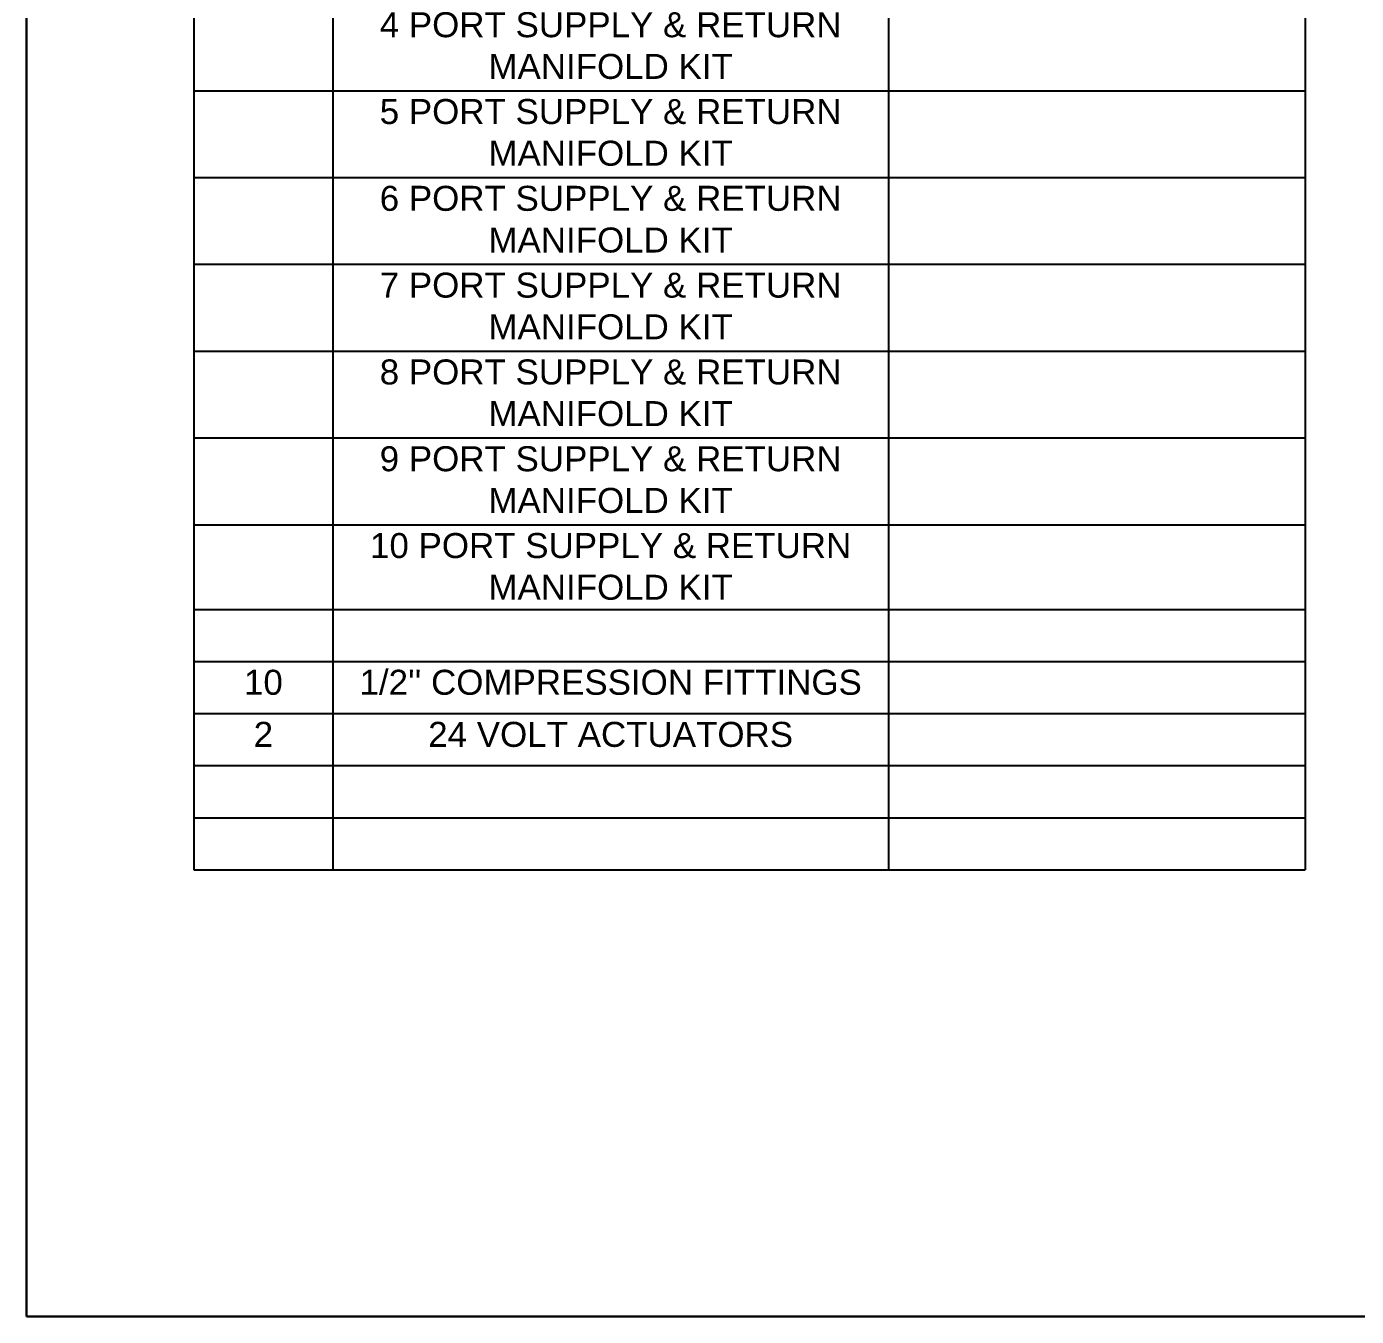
# Paper-space layout 'M&T INST' of a CAD drawing. Header units: inches. Extents: x 0.2 to 34.4, y 0.5 to 23.
# Drawn here: x 0.19 to 9.76, y 0.5 to 9.79 of the extents above; entities that cross this region are included whole.
import ezdxf
from ezdxf.enums import TextEntityAlignment as Align

# ---------------------------------------------------------------- set-up
doc = ezdxf.new("R2010")
doc.units = ezdxf.units.IN
doc.header["$MEASUREMENT"] = 0
doc.layers.add('B_Schedules', color=7, linetype='Continuous', lineweight=13)
doc.layers.add('Title Block', color=7, linetype='Continuous')
doc.styles.get("Standard").update_dxf_attribs({"font": 'arial.ttf'})

# ---------------------------------------------------------------- blocks, each defined once
blk = doc.blocks.new('WB Title Block')
at = {"lineweight": 30}
blk.add_lwpolyline([(0.1875, 0.5), (31.8125, 0.5), (31.8125, 23), (0.1875, 23)], close=True, dxfattribs=at)
blk.add_attdef('PANEL/TUBING', text='', height=0.3125, rotation=90).set_placement((33.0064, 4.3298), align=Align.MIDDLE_CENTER)
for tag, height, p in [('DATE', 0.125, (33.592, 2.4336)), ('1/4"', 0.125, (33.386, 2.1249)), ('DESIGNER', 0.125, (33.6937, 1.786)), ('REVIEWED', 0.125, (33.8301, 1.4867)), ('1', 0.25, (32.8576, 0.8617))]:
    blk.add_attdef(tag, text='', height=height).set_placement(p, align=Align.MIDDLE_CENTER)
blk = doc.blocks.new('*T195')
at = {"layer": 'B_Schedules', "color": 0, "linetype": 'ByBlock', "lineweight": -2, "transparency": 16777216}
for p, q in [((0, 0), (8, 0)), ((0, 0), (0, -11.9185)), ((8, 0), (8, -11.9185)), ((0, -0.65), (8, -0.65)), ((1, -0.65), (1, -11.9185)), ((5, -0.65), (5, -11.9185)), ((0, -1.275), (8, -1.275)), ((0, -1.9), (8, -1.9)), ((0, -2.525), (8, -2.525)), ((0, -3.1841), (8, -3.1841)), ((0, -3.8091), (8, -3.8091)), ((0, -4.4341), (8, -4.4341)), ((0, -5.0591), (8, -5.0591)), ((0, -5.6841), (8, -5.6841)), ((0, -6.3091), (8, -6.3091)), ((0, -6.9341), (8, -6.9341)), ((0, -7.5591), (8, -7.5591)), ((0, -8.1841), (8, -8.1841)), ((0, -8.8091), (8, -8.8091)), ((0, -9.4341), (8, -9.4341)), ((0, -10.0435), (8, -10.0435)), ((0, -10.4185), (8, -10.4185)), ((0, -10.7935), (8, -10.7935)), ((0, -11.1685), (8, -11.1685)), ((0, -11.5435), (8, -11.5435)), ((0, -11.9185), (8, -11.9185))]:
    blk.add_line(p, q, dxfattribs=at)
at = {"layer": 'B_Schedules', "color": 0, "transparency": 16777216}
for s, insert, char_height, width, attachment_point in [('MANIFOLD & TUBING MATERIALS LIST', (4, -0.325), 0.25, 7.88, 5), ('QTY', (0.5, -0.9625), 0.18, 0.88, 5), ('DESCRIPTION', (3, -0.9625), 0.18, 3.88, 5), ('NOTES', (6.5, -0.9625), 0.18, 2.88, 5), ('1', (0.5, -1.335), 0.18, 0.88, 2), ("1000' X 1/2'' AL PEX ROLL", (3, -1.335), 0.18, 3.88, 2), ("(1.1,1.2,2.1,2.2,2.3)940'", (6.5, -1.335), 0.18, 2.88, 2), ("500' X 1/2'' AL PEX ROLL", (3, -1.96), 0.18, 3.88, 2), ("300' X 1/2'' AL PEX ROLL", (3, -2.585), 0.18, 3.88, 2), ('SINGLE SUPPLY & RETURN', (3, -3.8691), 0.18, 3.88, 2), ('1', (0.5, -4.4941), 0.18, 0.88, 2), ('2 PORT SUPPLY & RETURN MANIFOLD KIT', (3, -4.4941), 0.18, 3.88, 2), (' MULTI ZONE', (6.5, -4.4941), 0.18, 2.88, 2), ('1', (0.5, -5.1191), 0.18, 0.88, 2), ('3 PORT SUPPLY & RETURN MANIFOLD KIT', (3, -5.1191), 0.18, 3.88, 2), ('SINGLE ZONE', (6.5, -5.1191), 0.18, 2.88, 2), ('4 PORT SUPPLY & RETURN MANIFOLD KIT', (3, -5.7441), 0.18, 3.88, 2), ('5 PORT SUPPLY & RETURN MANIFOLD KIT', (3, -6.3691), 0.18, 3.88, 2), ('6 PORT SUPPLY & RETURN MANIFOLD KIT', (3, -6.9941), 0.18, 3.88, 2), ('7 PORT SUPPLY & RETURN MANIFOLD KIT', (3, -7.6191), 0.18, 3.88, 2), ('8 PORT SUPPLY & RETURN MANIFOLD KIT', (3, -8.2441), 0.18, 3.88, 2), ('9 PORT SUPPLY & RETURN MANIFOLD KIT', (3, -8.8691), 0.18, 3.88, 2), ('10 PORT SUPPLY & RETURN MANIFOLD KIT', (3, -9.4941), 0.18, 3.88, 2), ('10', (0.5, -10.4785), 0.18, 0.88, 2), ("1/2'' COMPRESSION FITTINGS", (3, -10.4785), 0.18, 3.88, 2), ('2', (0.5, -10.8535), 0.18, 0.88, 2), ('24 VOLT ACTUATORS', (3, -10.8535), 0.18, 3.88, 2)]:
    blk.add_mtext(s, dxfattribs=dict(at, insert=insert, char_height=char_height, width=width, attachment_point=attachment_point))

psp = doc.layouts.new('M&T INST')

# ---------------------------------------------------------------- linework, layer by layer
at = {"layer": 'Title Block', "lineweight": 30}
psp.add_lwpolyline([(0.1875, 0.5), (31.8125, 0.5), (31.8125, 23), (0.1875, 23)], close=True, dxfattribs=at)

# ---------------------------------------------------------------- block references
psp.add_blockref('*T195', (1.3924, 15.6343))
at = {"layer": 'Title Block'}
psp.add_blockref('WB Title Block', (0, 0), dxfattribs=at)

doc.saveas('drawing.dxf')
